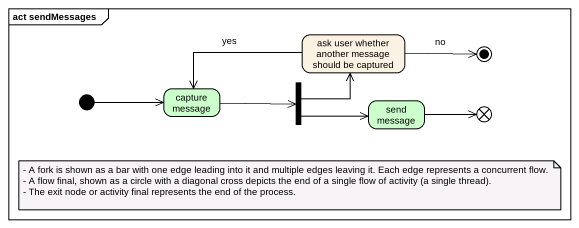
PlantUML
@startuml
mainframe act sendMessages
hide empty description
state "ask user whether another message should be captured" as ask_user_whether_another
state "capture message" as capture_message #CCFFCC
state fork1 <<fork>>
state "send message" as send_message #CCFFCC
state flowfinal1 <<end>>
[*] -right-> capture_message
ask_user_whether_another -left-> capture_message : yes
capture_message -right-> fork1
fork1 -up-> ask_user_whether_another
fork1 -right-> send_message
send_message -right-> flowfinal1
ask_user_whether_another -right-> [*] : no
note as N1
  - A fork is shown as a bar with one edge leading into it and multiple edges leaving it. Each edge represents a concurrent flow.
  - A flow final, shown as a circle with a diagonal cross depicts the end of a single flow of activity (a single thread).
  - The exit node or activity final represents the end of the process.
end note
@enduml
